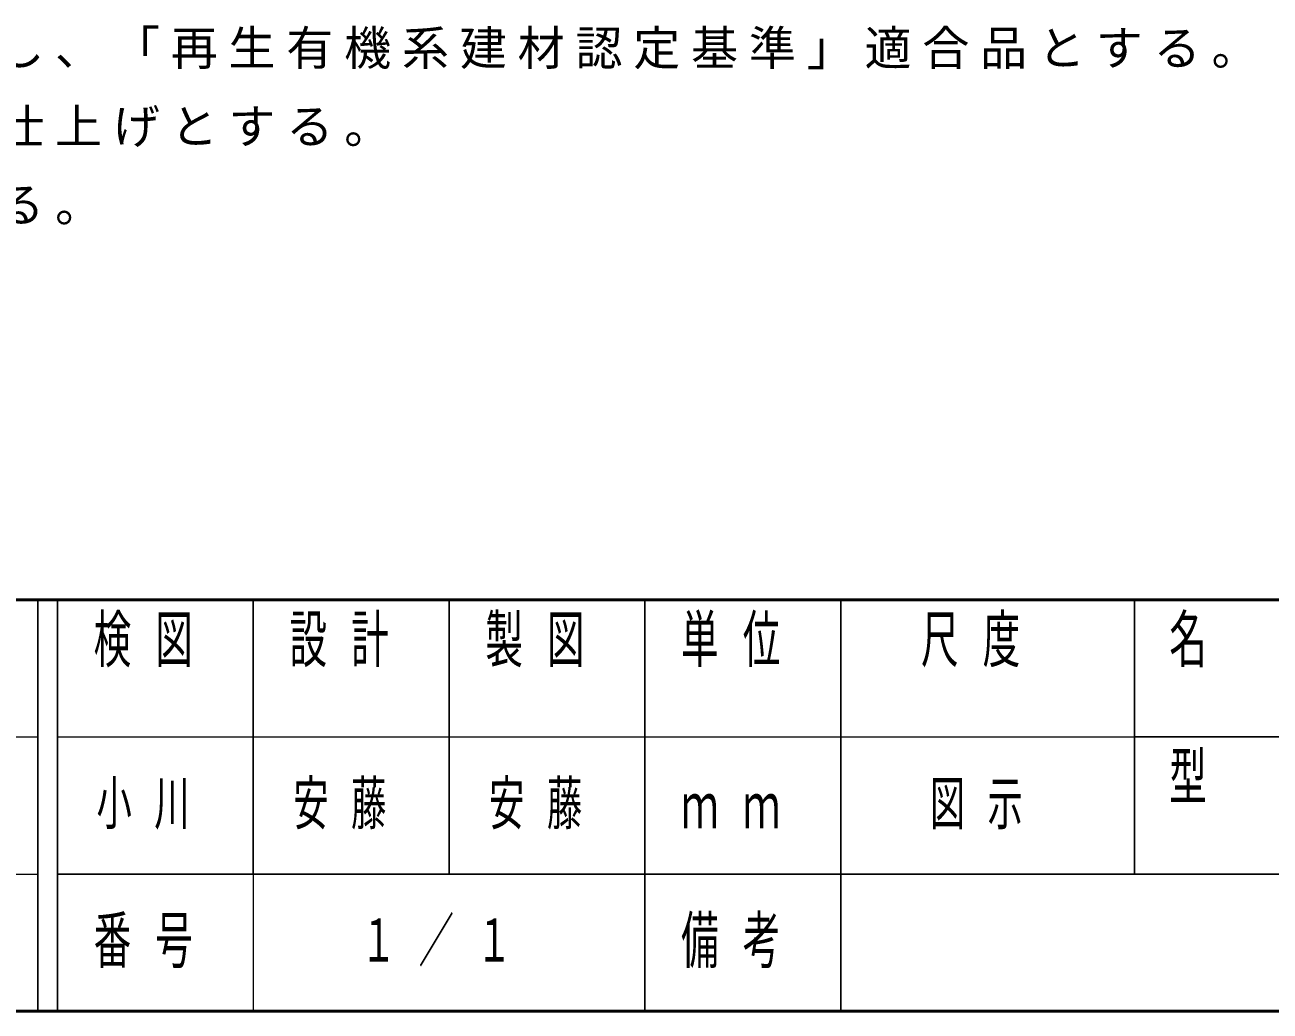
# Model space of a CAD drawing. Units: millimetres on the paper. Extents: x -365 to 0, y -26 to 257.
# Drawn here: x -239.2 to -175.6, y 0 to 50.4 of the extents above; entities that cross this region are included whole.
import ezdxf

# ---------------------------------------------------------------- set-up
doc = ezdxf.new("R2010")
doc.units = ezdxf.units.MM
doc.layers.add('99', color=7, linetype='Continuous')
doc.layers.add('CLASS1', color=7, linetype='Continuous')
doc.layers.add('NAKAMURA図枠', color=7, linetype='Continuous', lineweight=13)
doc.styles.add('ＭＳ ゴシック', font='')
doc.styles.get('ＭＳ ゴシック').set_extended_font_data('MS Gothic')

msp = doc.modelspace()

# ---------------------------------------------------------------- linework, layer by layer
at = {"layer": 'NAKAMURA図枠', "lineweight": 50}
for p, q in [((-365, 21), (0, 21)), ((-365, 0), (0, 0))]:
    msp.add_line(p, q, dxfattribs=at)
at = {"layer": 'NAKAMURA図枠', "lineweight": 25}
for p, q in [((-238.5, 21), (-238.5, 0)), ((-237.5, 21), (-237.5, 0)), ((-227.5, 21), (-227.5, 7)), ((-217.5, 21), (-217.5, 7)), ((-207.5, 21), (-207.5, 0)), ((-197.5, 21), (-197.5, 7)), ((-182.5, 21), (-182.5, 7)), ((-182.5, 14), (-70, 14)), ((-237.5, 7), (0, 7)), ((-197.5, 7), (-197.5, 0))]:
    msp.add_line(p, q, dxfattribs=at)
at = {"layer": 'NAKAMURA図枠'}
for p, q in [((-365, 14), (-238.5, 14)), ((-237.5, 14), (-182.5, 14)), ((-365, 7), (-238.5, 7)), ((-227.5, 7), (-227.5, 0))]:
    msp.add_line(p, q, dxfattribs=at)

# ---------------------------------------------------------------- texts
at = {"layer": '99', "char_height": 2.199, "style": 'ＭＳ ゴシック'}
for s, insert, attachment_point in [('\\T1.64;\\W0.6;小川', (-235.5, 10.5), 4), ('\\T1.64;\\W0.6;安藤', (-222.5, 10.5), 5), ('\\T1.64;\\W0.6;安藤', (-212.5, 10.5), 5), ('\\T1.64;\\W0.6;図示', (-190, 10.5), 5), ('\\T1.64;\\W0.6;１／１', (-222, 3.5), 4)]:
    msp.add_mtext(s, dxfattribs=dict(at, insert=insert, attachment_point=attachment_point))
at = {"layer": 'CLASS1', "char_height": 1.76, "attachment_point": 7, "style": 'ＭＳ ゴシック'}
for s, insert in [('\\T1.23;合成木材は、木粉入り再生プラスチック（ポリプロピレン系、色：サンディーブラウン）とし、「再生有機系建材認定基準」適合品とする。', (-361.638, 48.067)), ('\\T1.23;鋼材は、電気亜鉛メッキ処理の上、ポリエステル樹脂粉体塗装（オレンジ／ペールグレー）仕上げとする。', (-361.638, 44.067)), ('\\T1.23;キャップは、アルミへら絞りとし、ポリエステル樹脂粉体塗装（ペールグレー）仕上げとする。', (-361.638, 40.067))]:
    msp.add_mtext(s, dxfattribs=dict(at, insert=insert))
at = {"layer": 'NAKAMURA図枠', "char_height": 2.346, "style": 'ＭＳ ゴシック'}
for s, insert, attachment_point in [('\\T1.64;\\W0.6;検図', (-232.5, 20.167), 2), ('\\T1.64;\\W0.6;設計', (-222.5, 20.167), 2), ('\\T1.64;\\W0.6;製図', (-212.5, 20.167), 2), ('\\T1.64;\\W0.6;単位', (-202.5, 20.167), 2), ('\\T1.64;\\W0.6;尺度', (-190.25, 20.167), 2), ('\\T1.64;\\W0.6;名\u3000称', (-176, 20.167), 2), ('\\T1.64;\\W0.6;型\u3000番', (-176, 13.167), 2), ('\\T1.64;\\W0.6;ｍｍ', (-202.5, 10.5), 5), ('\\T1.64;\\W0.6;番号', (-232.5, 3.5), 5), ('\\T1.64;\\W0.6;備考', (-202.5, 3.5), 5)]:
    msp.add_mtext(s, dxfattribs=dict(at, insert=insert, attachment_point=attachment_point))

doc.saveas('drawing.dxf')
